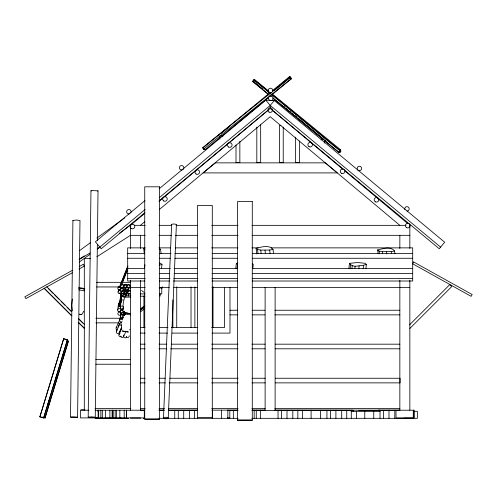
<?xml version="1.0" encoding="UTF-8"?>
<svg xmlns="http://www.w3.org/2000/svg" width="497" height="497" viewBox="0 0 497 497"><rect width="100%" height="100%" fill="white"/><g stroke="black" fill="none" stroke-linecap="round" stroke-linejoin="round"><path stroke-width="0.75" d="M70.518 417.169L72.916 220.395L76.457 220.053L79.986 220.482L77.588 417.256C68.375 418.561 68.4 415.728 77.588 417.256M97.369 244.369L95.262 417.256L90.814 417.573L88.199 417.169L90.957 190.786L91.995 190.531L98.021 190.873L97.418 240.492M123.001 305.742L123.536 301.238M163.476 417.921L171.62 224.644M168.241 418.114L176.385 224.837M121.311 323.653L121.746 329.586M144.503 268.337L144.907 264.783M161.5 268.666L161.985 264.398L160.593 263.286L159.288 263.037M235.783 268.337L236.348 263.36L237.684 263.099M236.982 268.79L237.473 264.522L236.348 263.36M252.78 268.666L253.265 264.398L252.333 263.658M348.9 268.337L349.466 263.36L357.498 262.522L364.991 263.286L366.382 264.398L365.898 268.666M350.105 268.79L350.59 264.522L349.466 263.36M351.913 268.523L352.243 265.678L350.59 264.522M354.858 268.436L355.1 266.299L363.574 265.255L366.382 264.398M358.809 268.802L359.132 265.957M363.17 268.809L363.574 265.255M117.69 309.867L118.497 303.779M120.324 307.252L121.131 301.163M118.74 307.283L121.243 292.944L122.051 293.075M119.323 304.673L121.485 293.273M119.777 306.686L121.622 296.125M119.963 306.357L121.827 295.696M118.615 326.864L119.143 323.858M119.796 320.093L121.113 312.57M72.338 299.051L71.636 305.32L72.295 310.78M252.638 81.564L253.743 80.228L252.638 81.564L268.784 94.859M268.778 94.449L253.24 81.645L254.247 80.384L340.426 151.2L339.333 152.511L340.426 151.2M253.7 81.576L262.664 88.963M270.343 93.038L254.799 80.234L254.433 80.756M324.379 140.645L338.724 152.461L339.234 151.765M340.886 151.131L339.786 152.473L340.886 151.131L271.542 94.02M39.835 416.79L63.672 338.706L67.418 339.842L43.73 417.934L39.835 416.79L43.73 417.934M40.201 416.057L63.672 338.706M43.587 417.934L67.418 339.842M55.645 379.621L56.31 377.416M62.852 355.858L63.523 353.647M48.277 403.906L48.948 401.694M44.947 417.915L68.381 341.141L45.09 417.915L42.444 417.157M254.296 79.321L253.19 80.657L254.296 79.321L268.672 91.057M272.865 94.48L340.569 149.752L339.762 150.821M123.946 299.809L124.474 298.436M119.622 287.322L127.872 266.05M127.356 269.933L121.579 284.818A1.559 1.559 0 0 1 123.995 285.551M119.429 287.129L127.841 266.286M121.144 285.346L127.81 268.821M116.161 327.834L119.721 319.764M116.391 331.362L119.951 323.292M119.23 332.655L121.311 327.945M121.28 328.529L119.796 331.89A1.559 1.503 23.8 0 0 119.97 333.4M118.994 334.549L121.672 328.498M123.591 336.599L125.965 331.219M83.831 311.24L81.694 314.663L79.532 314.564M254.334 80.334L253.265 81.632M339.724 150.684L340.569 149.752M253.936 81.216L254.203 80.881M159.407 197.589L270.219 105.457L274.301 100.549L444.691 242.213L439.249 248.755L270.219 108.452L270.219 105.457L265.796 100.133L159.152 188.798M254.352 80.707L254.768 80.253M409.516 324.883L449.748 284.651L451.705 286.614L409.845 328.474M130.885 224.905L119.224 233.379M105.072 418.269L104.37 418.226M107.861 418.269L107.079 418.219M108.806 418.269L108.104 418.226M109.744 418.269L109.042 418.226M125.443 288.036A1.559 1.559 0 0 1 125.66 287.695L126.716 287.142A1.559 1.559 0 0 1 128.406 288.558A1.559 1.559 0 0 1 126.99 290.248M144.72 213.399L130.45 225.334L130.45 248.525M158.997 201.459L163.159 197.98M164.352 196.986L195.278 171.123M196.47 170.123L267.84 110.44M140.446 225.334L144.608 221.848M159.351 209.51L270.194 116.708L399.849 225.334M144.987 200.577L95.405 241.797L101.195 248.755L144.907 212.635M145.112 209.473L99.829 247.121L97.238 248.674M159.146 200.8L270.219 108.452M268.796 93.647L203.577 147.385M272.393 90.69L289.77 76.414L290.869 77.756L289.77 76.414M218.45 135.588L219.649 134.606M220.848 133.618L222.644 132.146M223.843 131.158L229.838 126.238M274.164 89.802L275.363 88.82M276.562 87.832L278.357 86.36M279.556 85.372L280.755 84.391M281.954 83.403L283.75 81.93M284.949 80.943L286.744 79.464M287.943 78.483L289.142 77.495M274.027 90.802L290.205 77.507L291.304 78.849L271.536 95.095M205.037 149.74L203.938 148.398L205.019 149.721L220.016 137.433M221.811 135.954L268.542 97.555M98.021 190.873L97.549 191.059M88.199 417.169L91.734 416.828L95.262 417.256M290.509 78.458L290.9 78.948L203.832 148.932L202.745 147.578L271.089 92.684M272.903 91.224L289.838 77.625L290.925 78.973M144.751 305.698L140.601 309.016L144.801 305.698M144.702 306.643L140.552 309.966L144.751 306.643M140.539 311.818L144.726 308.507M79.402 250.712L90.74 242.493M96.878 238.051L124.641 217.922M79.352 261.962L89.92 254.389M97.4 249.022L99.897 247.233M79.352 259.192L84.31 255.856M96.884 256.763L130.45 235.329L145.192 235.329M79.085 259.583L90.106 252.961M72.581 270.231L24.85 296.796L25.863 298.61L72.245 272.791M79.303 266.491L83.334 264.242L84.347 266.057L78.967 269.051M339.321 152.542L272.965 97.89M144.379 253.979L143.67 248.363L145.074 247.935M159.17 265.255L161.985 264.398M256.806 253.979L256.098 248.363C261.434 247.108 268.865 244.344 273.015 249.401L273.549 253.619M378.099 253.451L377.658 249.935C382.988 248.686 390.425 245.916 394.575 250.979L394.929 253.787M159.251 249.662L160.587 249.401L161.121 253.619M256.098 248.363L257.489 249.475L260.751 250.103L269.666 250.047L273.015 249.401M377.658 249.935L379.049 251.053L382.311 251.675L391.226 251.619L394.575 250.979M106.836 418.275L106.085 418.238M63.523 352.702L64.747 352.671M62.504 356.026L63.728 355.995M56.254 376.67L57.472 376.639M55.242 379.994L56.465 379.963M48.948 400.57L50.166 400.539M47.936 403.893L49.16 403.862M280.929 125.468L279.389 125.468L279.389 162.631L283.234 162.631L283.234 127.021M134.296 225.334L145.192 225.334M159.028 225.334L171.583 225.334M176.062 225.334L197.744 225.334M211.685 225.334L238.013 225.334M251.948 225.334L405.999 225.334M159.046 235.329L171.583 235.329M175.323 235.329L197.8 235.329M211.747 235.329L238.1 235.329M252.047 235.329L409.845 235.329M144.994 247.873L127.679 247.873L127.679 281.016L144.72 281.016M158.941 247.873L170.558 247.873M175.205 247.873L197.669 247.873M211.61 247.873L237.951 247.873M251.892 247.873L258.092 247.873M271.256 247.873L412.69 247.873L412.69 281.016L252.37 281.016M127.679 253.433L144.72 253.433M159.431 253.433L171.049 253.433M174.925 253.433L197.384 253.433M212.101 253.433L237.653 253.433M252.37 253.433L412.69 253.433M127.679 258.272L144.72 258.272M159.431 258.272L170.278 258.272M174.925 258.272L197.384 258.272M212.101 258.272L237.653 258.272M252.37 258.272L412.69 258.272M90.46 258.409L84.31 258.409L84.31 410.224M127.679 268.498L144.72 268.498M159.431 268.498L170.278 268.498M174.149 268.498L197.384 268.498M212.101 268.498L237.653 268.498M252.37 268.498L412.69 268.498M127.679 273.425L144.72 273.425M159.431 273.425L169.502 273.425M174.149 273.425L197.384 273.425M212.101 273.425L237.653 273.425M252.37 273.425L412.69 273.425M127.679 278.556L145.18 278.556M159.139 278.556L169.993 278.556M173.869 278.556L197.905 278.556M211.865 278.556L237.454 278.556M252.184 278.556L412.69 278.556M159.431 281.016L169.502 281.016M173.372 281.016L197.384 281.016M212.101 281.016L237.653 281.016M96.611 282.333L130.45 282.333M96.611 286.949L119.684 286.949M130.45 287.384L145.192 287.384M159.164 287.384L169.253 287.384M173.907 287.384L197.191 287.384M211.939 287.384L237.74 287.384M252.296 287.384L409.845 287.384M159.487 287.98L162.401 287.98L162.401 286.744M140.291 293.895L145.062 293.895M159.487 293.895L161.761 293.895L161.761 287.98M124.697 295.883L130.798 295.883M140.291 296.206L145.018 296.206M160.059 296.206L160.282 293.895M125.101 297.138L130.456 297.138M229.987 310.246L237.74 310.246M252.476 310.246L264.889 310.246M274.971 310.246L399.849 310.246M229.987 314.856L237.74 314.856M252.476 314.856L264.889 314.856M274.971 314.856L399.849 314.856M95.84 318.248L122.759 318.248M95.84 322.857L118.913 322.857M140.446 327.492L145.074 327.492M158.972 327.492L167.986 327.492M171.328 327.492L197.825 327.492M211.598 327.492L224.601 327.492L224.601 287.384M140.446 333.102L145.074 333.102M158.972 333.102L167.458 333.102M172.092 333.102L197.564 333.102M212.231 333.102L229.987 333.102L229.987 287.384M140.446 344.179L145.093 344.179M159.028 344.179L166.775 344.179M171.415 344.179L197.744 344.179M211.685 344.179L238.013 344.179M251.948 344.179L265.112 344.179M275.176 344.179L399.849 344.179M140.446 348.795L145.093 348.795M159.028 348.795L166.775 348.795M170.645 348.795L197.744 348.795M211.685 348.795L238.013 348.795M251.948 348.795L265.112 348.795M275.176 348.795L399.849 348.795M95.84 359.617L130.45 359.617M95.84 364.233L130.45 364.233M140.446 378.254L145.093 378.254M159.046 378.254L165.246 378.254M169.893 378.254L197.794 378.254M211.747 378.254L238.1 378.254M252.047 378.254L265.224 378.254M275.301 378.254L400.079 378.254L400.079 382.87L275.301 382.87M140.446 382.87L145.093 382.87M159.046 382.87L165.246 382.87M169.123 382.87L197.794 382.87M211.747 382.87L238.1 382.87M252.047 382.87L265.224 382.87M140.446 408.372L145.093 408.372M159.028 408.372L164.451 408.372M168.321 408.372L197.744 408.372M211.685 408.372L238.013 408.372M251.948 408.372L265.112 408.372M274.891 408.372L399.849 408.372M95.076 408.422L130.705 408.453M81.023 409.82L84.987 409.82M140.626 410.143L144.503 410.143M159.251 410.143L163.904 410.143M168.564 410.143L197.278 410.143M212.026 410.143L237.641 410.143M252.383 410.143L264.802 410.143M274.891 410.143L399.849 410.143M88.92 410.224L80.464 410.224L80.464 417.915L112.123 417.915L112.123 410.224M95.076 410.224L144.292 410.224L144.292 418.319M158.903 410.224L164.333 410.224M168.21 410.224L197.576 410.224M227.34 410.224L229.645 410.224M238.1 410.224L229.813 410.224L229.813 418.319M251.892 410.224L264.963 410.224M274.959 410.224L353.174 410.224L353.174 411.696M260.353 410.628L278.04 410.628M358.828 410.677L380.54 410.677M97.362 410.92L98.835 410.92M351.056 411.323L380.025 411.323M413.684 411.323L417.356 411.323L417.356 418.319L251.892 418.319M197.526 417.648L212.294 417.648M144.292 417.915L126.605 417.915L126.605 410.224M227.34 417.915L229.645 417.915M130.413 418.083L140.744 418.083M403.968 418.151L413.044 418.151M97.132 418.319L128.605 418.319M143.273 418.319L144.633 418.319M158.903 418.319L238.156 418.319M144.733 418.847L159.5 418.847M237.516 419.909L252.283 419.909M265.796 100.133L274.301 100.549M97.132 417.834L95.716 417.834L97.126 418.095M111.061 418.25L117.137 418.399L116.31 418.207M127.71 313.247L125.909 312.93M124.803 331.474L122.15 330.971L128.369 332.008L124.548 331.431M78.93 287.595L84.832 288.558M78.849 288.123L84.018 288.925M78.762 288.067L84.658 289.005M78.774 289.863L84.695 290.851M107.333 418.244L108.737 418.511L106.613 418.219M105.271 418.238L106.209 418.269M121.846 418.213L122.983 418.443L120.908 418.213M119.963 418.213L122.038 418.443L121.032 418.213M119.025 418.213L121.1 418.443L120.094 418.213M129.319 313.514L130.158 313.65M118.131 418.207L120.156 418.443L119.15 418.213M116.279 418.207L118.988 418.399L118.628 418.294M109.029 418.213L111.502 418.356L110.831 418.207M127.505 313.216L128.419 313.365M130.717 313.638L124.803 312.7L125.331 312.818M130.239 314.837L124.995 314.005L125.461 314.11M79.526 314.104L81.694 314.663M352.243 265.678L355.1 266.299M91.429 190.985L90.957 190.786M73.388 220.593L72.916 220.395M63.529 338.706L67.281 339.849M67.132 340.762L68.381 341.141M66.989 340.768L68.238 341.147M42.593 417.157L45.09 417.915M122.877 312.048A1.559 1.534 7.5 0 1 123.554 315.017L124.567 315.645M122.579 290.664A1.559 1.559 0 0 1 124.579 291.596A1.559 1.559 0 0 1 123.647 293.597L124.654 294.236A1.559 1.559 0 0 0 126.48 292.565A1.559 1.559 0 0 0 124.393 291.236A1.559 1.559 0 0 0 123.647 293.597L123.25 293.684A1.559 1.559 0 0 1 121.92 291.13M144.074 292.317L141.602 290.552M118.677 289.509L119.355 289.502M143.67 248.363L145.062 249.475M283.588 106.19L284.787 107.178M286.576 108.657L287.775 109.638M289.565 111.117L290.764 112.098M291.956 113.086L293.752 114.565M294.951 115.546L296.74 117.025M297.939 118.006L305.108 123.915M306.307 124.902L323.646 139.179M324.839 140.16L326.032 141.148M269.977 95.43L271.169 96.418M272.965 98.307L322.584 139.166M270.219 105.457L440.609 247.121M272.002 109.943L342.706 169.129M344.489 170.62L407.465 223.346M46.712 286.707L71.636 311.656M78.675 318.707L84.639 324.671M48.687 288.875L53.024 293.218M54.651 294.845L58.981 299.182M61.15 301.35L64.945 305.146M67.114 307.314L70.903 311.116M79.029 319.248L82.825 323.044M71.848 315.781L44.022 288.123L71.655 315.781M78.346 322.292L84.31 328.256L78.159 322.292M159.462 248.239L160.587 249.401M120.392 312.532L120.665 312.83A1.559 1.534 7.5 0 0 123.169 312.054A1.559 1.534 7.5 0 0 121.386 310.147A1.559 1.534 7.5 0 0 120.392 312.532A1.559 1.534 7.5 0 0 117.882 313.309A1.559 1.534 7.5 0 0 119.671 315.222A1.559 1.534 7.5 0 0 120.665 312.83M120.504 290.801L120.777 291.099A1.559 1.559 0 0 1 119.771 293.534A1.559 1.559 0 0 1 117.994 291.596A1.559 1.559 0 0 1 120.504 290.801A1.559 1.559 0 0 1 121.51 288.372A1.559 1.559 0 0 1 123.287 290.31A1.559 1.559 0 0 1 120.777 291.099M203.441 149.032C201.819 147.155 205.087 151.013 203.416 149.088M202.745 147.578L203.136 148.063M290.254 78.147L289.838 77.625M203.416 148.41L203.832 148.932M291.285 78.818L290.217 77.538M391.226 251.619L391.493 253.731M386.542 251.817L386.809 253.924M382.311 251.675L382.578 253.787M379.049 251.053L379.404 253.861M269.666 250.047L270.113 253.557M264.988 250.239L265.429 253.756M260.751 250.103L261.198 253.613M257.489 249.475L258.024 253.694M379.093 410.677L379.031 409.665M413.92 410.224L413.92 417.915M413.684 410.224L413.69 417.915M413.28 410.224L413.28 417.915M409.845 225.334L409.845 248.488M409.845 280.196L409.845 410.224M399.849 235.329L399.849 248.488M399.849 280.196L399.849 410.224M396.003 410.224L396.003 417.915L413.976 417.915L413.976 410.224L380.025 410.224L380.025 418.319M394.798 410.224L394.798 418.319M388.989 410.224L388.989 418.319M383.547 410.224L383.547 418.319M373.763 411.323L373.763 418.319M364.779 411.323L364.779 418.319M356.579 411.323L356.579 418.319M351.292 410.224L351.292 418.319M346.744 410.224L346.744 418.319M341.712 410.224L341.712 418.319M335.904 410.224L335.904 418.319M330.462 410.224L330.462 418.319M326.939 410.224L326.939 418.319M320.41 410.224L320.41 418.319M311.097 410.224L311.097 418.319M302.412 410.224L302.412 418.319M299.48 140.999L299.48 162.544L295.634 162.544L295.634 137.153M297.84 410.224L297.84 418.319M292.808 410.224L292.808 418.319M287.005 410.224L287.005 418.319M281.557 410.224L281.557 418.319M278.04 410.224L278.04 418.319M275.114 287.384L275.114 410.628M265.118 287.384L265.118 410.628M260.664 124.853L260.664 162.631L256.819 162.631L256.819 127.17M260.353 410.224L260.353 418.319M256.272 410.224L256.272 418.319M254.166 410.224L254.166 418.319M239.852 141.247L239.852 162.631L236.007 162.631L236.007 145.068M233.335 410.224L233.335 418.319M227.831 410.143L227.831 418.319M221.569 410.143L221.569 418.319M213.02 286.701L213.02 327.492M212.586 410.143L212.586 418.319M212.294 418.325L212.294 205.454L197.526 205.454L197.526 418.325M194.874 286.887L194.874 327.492M194.544 410.224L194.544 418.319M191.028 286.887L191.028 327.492M189.519 410.224L189.519 418.319M183.71 410.224L183.71 418.319M178.268 410.224L178.268 418.319M176.733 286.763L176.733 327.492M174.745 410.224L174.745 418.319M172.888 299.828L172.888 327.492M143.925 295.877L143.925 306.742M143.925 308.295L143.925 327.709M140.446 235.329L140.446 248.488M140.446 280.476L140.446 410.224M130.45 280.215L130.45 410.224M126.431 410.224L126.431 417.915L112.682 417.915L112.682 410.224M124.182 410.224L124.182 417.915M119.839 410.224L119.839 417.915M116.615 410.224L116.615 417.915M115.161 410.224L115.161 417.915M112.999 410.224L112.999 417.915M112.763 410.224L112.763 418.319M109.88 410.224L109.88 417.915M105.538 410.224L105.538 417.915M102.307 410.224L102.307 417.915M100.854 410.224L100.854 417.915M98.692 410.224L98.692 417.915M98.381 410.224L98.381 417.915M98.151 410.224L98.151 417.915M219.904 139.135A2.23 2.23 0 0 1 222.948 136.091M321.019 139.943A2.23 2.23 0 0 1 324.174 139.943A2.23 2.23 0 0 1 324.174 143.093M182.194 169.931A2.23 2.23 0 0 1 179.423 167.39A2.23 2.23 0 0 1 182.896 165.955A2.23 2.23 0 0 1 182.728 169.707M404.806 209.473A2.23 2.23 0 0 1 406.571 206.702A2.23 2.23 0 0 1 409.18 208.703A2.23 2.23 0 0 1 406.962 211.126M129.984 213.667A2.23 2.23 0 0 1 126.679 212.126A2.23 2.23 0 0 1 129.257 209.541A2.23 2.23 0 0 1 130.804 212.853M171.701 224.837A2.386 0.727 2.4 0 1 174.018 224.017A2.386 0.727 2.4 0 1 176.305 225.023M122.778 288.85A1.559 1.559 0 0 1 124.735 287.204A1.559 1.559 0 0 1 125.611 289.608A1.559 1.559 0 0 1 123.057 289.608M121.33 288.974A1.559 1.559 0 0 1 123.001 287.695A1.559 1.559 0 0 1 124.43 289.248A1.559 1.559 0 0 1 123.007 290.801M124.623 290.018A1.559 1.559 0 0 1 123.964 290.484M123.293 287.465A1.559 1.559 0 0 1 123.697 287.483M124.654 294.236A1.559 1.559 0 0 1 125.002 296.846A1.559 1.559 0 0 1 122.492 296.057A1.559 1.559 0 0 1 124.269 294.118M125.455 296.703A1.559 1.559 0 0 1 124.287 296.964M123.554 296.622A1.559 1.559 0 0 1 123.281 296.318M124.026 293.957A1.559 1.559 0 0 1 124.424 293.87M126.027 294.889A1.559 1.559 0 0 0 125.219 294.013A1.559 1.559 0 0 0 126.381 293.752M128.45 296.131A1.559 1.559 0 0 1 129.195 293.77A1.559 1.559 0 0 1 128.052 291.577A1.559 1.559 0 0 1 130.469 291.043M130.388 293.826A1.559 1.559 0 0 0 130.003 293.702L129.195 293.77L130.003 293.702A1.559 1.559 0 0 0 130.363 293.516M122.945 296.206A1.559 1.559 0 0 1 122.15 296.069M121.398 293.994A1.559 1.559 0 0 1 121.616 293.652M123.815 293.46A1.559 1.559 0 0 1 124.362 294.516M121.343 290.875A1.559 1.559 0 0 1 119.063 292.963M118.51 291.907A1.559 1.559 0 0 1 118.528 291.497M118.646 291.112A1.559 1.559 0 0 1 120.33 290.236M123.759 287.608A1.559 1.559 0 0 1 123.567 285.415A1.559 1.559 0 0 1 125.766 285.222A1.559 1.559 0 0 1 125.958 287.415M125.66 287.695A1.559 1.559 0 0 1 124.902 287.968M128.611 289.471A1.559 1.559 0 0 1 127.549 290.018M128.692 287.57A1.559 1.559 0 0 1 128.971 288.328M123.877 289.95A1.559 1.559 0 0 1 123.753 290.335M122.069 291.217A1.559 1.559 0 0 1 121.684 291.093M121.448 288.403A1.559 1.559 0 0 1 122.206 288.123M122.61 288.142A1.559 1.559 0 0 1 123.001 288.266M121.374 287.595A1.559 1.559 0 0 1 121.324 288.788M120.442 289.596A1.559 1.559 0 0 1 119.249 289.546M118.373 287.862A1.559 1.559 0 0 1 120.914 286.937M127.524 289.36A1.559 1.559 0 0 1 127.443 291.261M123.908 285.526A1.559 1.559 0 0 1 125.592 284.651M124.89 284.905A1.559 1.559 0 0 1 127.549 285.377M127.369 290.472A1.559 1.559 0 0 1 127.922 291.534M123.542 290.354A1.559 1.559 0 0 1 124.337 290.49M129.009 293.758A1.559 1.559 0 0 1 127.953 294.311M126.816 293.951A1.559 1.559 0 0 1 126.263 292.888M126.921 291.478A1.559 1.559 0 0 1 128.816 291.559M127.48 291.248A1.559 1.559 0 0 1 129.034 291.112M126.151 296.044A1.559 1.559 0 0 1 126.71 293.764A1.559 1.559 0 0 1 128.897 294.615M126.437 295.056A1.559 1.559 0 0 1 126.455 294.653M128.648 293.503A1.559 1.559 0 0 1 128.99 293.727M123.424 287.365A1.559 1.559 0 0 1 123.063 287.552M126.785 286.148A1.559 1.559 0 0 1 129.214 285.141A1.559 1.559 0 0 1 129.096 287.769A1.559 1.559 0 0 1 126.766 286.558M127.462 285.533A1.559 1.559 0 0 1 130.028 285.141A1.559 1.559 0 0 1 129.413 287.657M129.015 287.744A1.559 1.559 0 0 1 128.611 287.726M130.413 290.583A1.559 1.559 0 0 1 127.959 289.44M127.977 289.037A1.559 1.559 0 0 1 130.518 288.111M129.071 290.273A1.559 1.559 0 0 1 128.798 289.968M129.543 287.614A1.559 1.559 0 0 1 130.344 287.539M124.368 311.669A1.559 1.534 7.5 0 1 123.324 308.885M124.182 311.315A1.559 1.534 7.5 0 1 122.908 312.197M121.349 310.016A1.559 1.534 7.5 0 1 123.418 309.277M122.914 318.21A1.559 1.534 7.5 0 1 124.175 315.527M123.579 316.924A1.559 1.534 7.5 0 1 123.362 317.266M123.063 317.533A1.559 1.534 7.5 0 1 120.752 316.924A1.559 1.534 7.5 0 1 121.753 314.794A1.559 1.534 7.5 0 1 123.716 316.142M121.603 312.93A1.559 1.534 7.5 0 0 123.157 315.104L123.554 315.017A1.559 1.534 7.5 0 1 124.685 312.613M125.051 314.731A1.559 1.534 7.5 0 1 124.511 312.358M124.927 313.309A1.559 1.534 7.5 0 1 124.169 311.271M123.386 308.494A1.559 1.534 7.5 0 1 123.461 306.63M118.566 304.568A1.559 1.534 7.5 0 1 119.889 302.518M121.392 302.306A1.559 1.534 7.5 0 1 121.765 300.176A1.559 1.534 7.5 0 1 123.939 300.548M123.424 335.09A1.559 1.503 23.8 0 1 122.734 337.376A1.559 1.503 23.8 0 1 120.628 336.078M129.214 335.835A1.559 1.503 23.8 0 1 126.418 336.823M121.336 336.438A1.559 1.503 23.8 0 1 119.168 336.059A1.559 1.503 23.8 0 1 119.497 333.953M121.541 325.448A1.559 1.503 23.8 0 1 119.82 323.864A1.559 1.503 23.8 0 1 121.61 322.447M119.355 331.884A1.559 1.503 23.8 0 1 117.186 333.375A1.559 1.503 23.8 0 1 116.894 330.766M122.063 321.652A1.559 1.503 23.8 0 1 119.814 321.161A1.559 1.503 23.8 0 1 120.454 319.037A1.559 1.503 23.8 0 1 122.585 319.9M120.591 331.412A1.559 1.503 23.8 0 1 119.404 331.356M120.299 331.294A1.559 1.503 23.8 0 1 120.653 331.114M129.922 329.244A1.559 1.503 23.8 0 1 129.63 329.511M126.685 336.606A1.559 1.503 23.8 0 1 123.61 336.457M117.348 329.965A1.559 1.503 23.8 0 1 117.019 327.051M121.734 319.428A1.559 1.503 23.8 0 1 123.101 317.794M413.666 261.975L412.653 263.789L471.137 296.342L472.15 294.528L413.666 261.975M94.828 417.815L96.94 418.12L94.828 417.815M215.418 162.861L203.031 172.906L337.357 172.906L325.299 162.861L215.418 162.861M159.5 186.81L144.733 186.81L144.733 419.524L159.5 419.524L159.5 186.81M252.283 201.589L237.516 201.589L237.516 420.586L252.283 420.586L252.283 201.589M96.99 417.934L97.021 417.934M406.589 227.626A2.305 2.305 0 0 0 410.05 225.626A2.305 2.305 0 0 0 406.589 223.625A2.305 2.305 0 0 0 406.589 227.626M341.414 173.279A2.305 2.305 0 0 0 344.875 171.285A2.305 2.305 0 0 0 341.414 169.284A2.305 2.305 0 0 0 341.414 173.279M375.347 201.801A2.305 2.305 0 0 0 378.807 199.806A2.305 2.305 0 0 0 375.347 197.806A2.305 2.305 0 0 0 375.347 201.801M309.035 146.665A2.305 2.305 0 0 0 312.495 144.664A2.305 2.305 0 0 0 309.035 142.67A2.305 2.305 0 0 0 309.035 146.665M269.057 112.092A2.305 2.305 0 0 0 272.518 110.092A2.305 2.305 0 0 0 269.057 108.091A2.305 2.305 0 0 0 269.057 112.092M228.62 147.037A2.305 2.305 0 0 0 232.08 145.037A2.305 2.305 0 0 0 228.62 143.043A2.305 2.305 0 0 0 228.62 147.037M196.129 174.049A2.305 2.305 0 0 0 199.589 172.049A2.305 2.305 0 0 0 196.129 170.055A2.305 2.305 0 0 0 196.129 174.049M163.78 200.974A2.305 2.305 0 0 0 167.24 198.98A2.305 2.305 0 0 0 163.78 196.98A2.305 2.305 0 0 0 163.78 200.974M131.363 228.533A2.305 2.305 0 0 0 134.824 226.539A2.305 2.305 0 0 0 131.363 224.538A2.305 2.305 0 0 0 131.363 228.533M268.84 92.138A2.305 2.305 0 0 0 272.698 91.106A2.305 2.305 0 0 0 269.871 88.28A2.305 2.305 0 0 0 268.84 92.138M358.306 170.39A2.23 2.23 0 0 0 361.648 168.458A2.23 2.23 0 0 0 358.306 166.532A2.23 2.23 0 0 0 358.306 170.39M164.159 418.468A2.386 0.727 2.4 0 0 168.154 418.3A2.386 0.727 2.4 0 0 165.252 417.294A2.386 0.727 2.4 0 0 164.159 418.468M121.249 296.075A1.559 1.559 0 0 0 123.784 295.15A1.559 1.559 0 0 0 121.715 293.416A1.559 1.559 0 0 0 121.249 296.075M124.517 287.334A1.559 1.559 0 0 0 127.058 286.409A1.559 1.559 0 0 0 124.989 284.675A1.559 1.559 0 0 0 124.517 287.334M124.803 293.093A1.559 1.559 0 0 0 127.344 292.168A1.559 1.559 0 0 0 125.275 290.428A1.559 1.559 0 0 0 124.803 293.093M118.348 289.552A1.559 1.559 0 0 0 120.889 288.627A1.559 1.559 0 0 0 118.814 286.893A1.559 1.559 0 0 0 118.348 289.552M124.685 291.677A1.559 1.559 0 0 0 127.22 290.751A1.559 1.559 0 0 0 125.151 289.018A1.559 1.559 0 0 0 124.685 291.677M120.964 287.508A1.559 1.559 0 0 0 123.505 286.589A1.559 1.559 0 0 0 121.436 284.849A1.559 1.559 0 0 0 120.964 287.508M118.23 311.308A1.559 1.534 7.5 0 0 120.765 310.401A1.559 1.534 7.5 0 0 118.69 308.693A1.559 1.534 7.5 0 0 118.23 311.308M120.864 308.693A1.559 1.534 7.5 0 0 123.399 307.786A1.559 1.534 7.5 0 0 121.324 306.077A1.559 1.534 7.5 0 0 120.864 308.693M269.666 100.319A2.305 2.305 0 0 0 273.126 98.319A2.305 2.305 0 0 0 269.666 96.325A2.305 2.305 0 0 0 269.666 100.319"/></g></svg>
